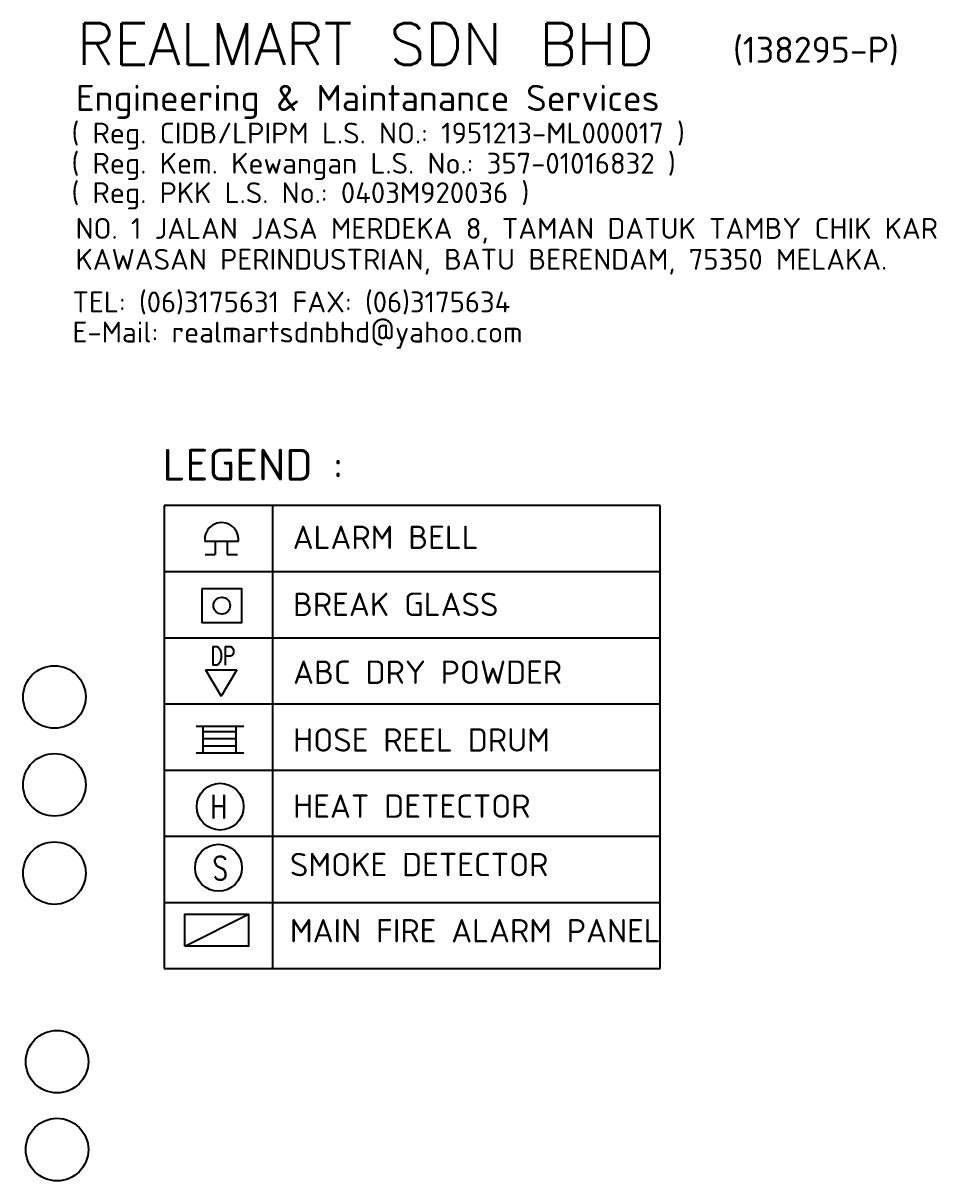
# Model space of a CAD drawing. Extents: x 134044 to 2458691, y -1196082 to 3409924.
# Drawn here: x 134275.6 to 134362.6, y 153961.5 to 154072.5 of the extents above; entities that cross this region are included whole.
import ezdxf
from ezdxf.enums import TextEntityAlignment as Align

# ---------------------------------------------------------------- set-up
doc = ezdxf.new("R2010")
doc.units = 0
doc.layers.get('0').update_dxf_attribs({"linetype": 'CONTINUOUS'})
for name, color, linetype in [('EXIST_ROAD', 6, 'CONTINUOUS'), ('FAPOINT', 1, 'CONTINUOUS'), ('FIRE', 160, 'CONTINUOUS'), ('NAMA_TEMPAT', 6, 'CONTINUOUS')]:
    doc.layers.add(name, color=color, linetype=linetype)
doc.styles.add('ISOC', font='isocpeur.ttf')
doc.styles.add('MTXPL_TIMES_NEW_ROMAN', font='txt.shx')
doc.styles.add('PLOT02__REVB$0$NARROW', font='SIMPLEX', dxfattribs={"width": 0.75})
doc.styles.add('TEXT', font='romans.shx', dxfattribs={"width": 0.8})

msp = doc.modelspace()

# ---------------------------------------------------------------- linework, layer by layer
at = {"color": 7, "linetype": 'BYBLOCK'}
for p, q in [((134336.737, 154026.289, 0.188), (134289.179, 154026.289, 0.188)), ((134289.179, 154026.289, 0.188), (134289.184, 153981.872, -0.707)), ((134336.74, 153981.872, 0.01), (134336.737, 154026.289, 0.176))]:
    msp.add_line(p, q, dxfattribs=at)
at = {"linetype": 'BYBLOCK'}
for p, q in [((134299.545, 154026.289, 0.06), (134299.553, 153981.872, -0.458)), ((134289.179, 154019.944, 0.06), (134336.738, 154019.944, 0.152)), ((134289.179, 154013.599, -0.068), (134336.738, 154013.599, 0.114)), ((134289.179, 154007.253, -0.196), (134336.738, 154007.253, 0.076)), ((134289.179, 154000.908, -0.323), (134336.739, 154000.908, 0.043)), ((134289.179, 153994.563, -0.451), (134336.739, 153994.563, 0)), ((134289.179, 153988.217, -0.579), (134336.739, 153988.217, -0.039)), ((134289.18, 153981.872, -0.546), (134336.74, 153981.872, -0.006))]:
    msp.add_line(p, q, dxfattribs=at)
at = {"color": 1, "linetype": 'BYBLOCK'}
msp.add_line((134291.14, 153984.027, 1.662), (134297.265, 153987.077, 1.662), dxfattribs=at)
msp.add_line((134291.14, 153984.027, 1.662), (134297.265, 153987.077, 1.662), dxfattribs=at)
for centre, radius in [((134278.649, 154007.916), 3), ((134278.649, 153999.486), 3), ((134278.649, 153991.02), 3), ((134294.378, 153991.533, 0.001), 2.25), ((134278.898, 153972.933), 3), ((134278.898, 153964.504), 3)]:
    msp.add_circle(centre, radius, dxfattribs=at)
at = {"color": 1}
msp.add_circle((134294.539, 153997.396, -0.47), 2.243, dxfattribs=at)
at = {"layer": 'FAPOINT', "color": 1, "linetype": 'BYBLOCK'}
for p, q in [((134293.052, 154022.861, 0.188), (134296.29, 154022.861, 0.188)), ((134294.065, 154022.861, 0.188), (134294.065, 154021.58, 0.188)), ((134295.221, 154022.861, 0.188), (134295.221, 154021.58, 0.188)), ((134293.095, 154021.58, 0.188), (134294.065, 154021.58, 0.188)), ((134295.221, 154021.58, 0.188), (134296.191, 154021.58, 0.188)), ((134292.234, 154005.131, 2973.78), (134296.806, 154005.131, 2973.78)), ((134292.915, 154002.548, 2973.78), (134292.915, 154005.131, 2973.78)), ((134296.067, 154002.548, 2973.78), (134296.067, 154005.131, 2973.78)), ((134292.915, 154004.601, 2973.78), (134296.067, 154004.601, 2973.78)), ((134292.915, 154003.935, 2973.78), (134296.067, 154003.935, 2973.78)), ((134292.234, 154002.548, 2973.78), (134296.806, 154002.548, 2973.78)), ((134292.915, 154003.214, 2973.78), (134296.067, 154003.214, 2973.78))]:
    msp.add_line(p, q, dxfattribs=at)
msp.add_lwpolyline([(134292.78, 154018.294), (134292.78, 154015.058), (134296.605, 154015.058), (134296.605, 154018.294)], close=True, dxfattribs=at)
msp.add_circle((134294.693, 154016.676, 0.188), 0.801, dxfattribs=at)
msp.add_arc((134294.671, 154023.026, 0.188), 1.619, 354.1719, 185.8281, dxfattribs=at)
at = {"layer": 'NAMA_TEMPAT', "color": 1, "linetype": 'BYBLOCK'}
for p, q in [((134293.139, 154010.524, 24608.526), (134294.639, 154007.985, 24608.526)), ((134293.139, 154010.524, 24608.526), (134296.139, 154010.524, 24608.526)), ((134296.139, 154010.524, 24608.526), (134294.639, 154007.985, 24608.526))]:
    msp.add_line(p, q, dxfattribs=at)
msp.add_lwpolyline([(134291.14, 153984.027), (134291.14, 153987.077), (134297.265, 153987.077), (134297.265, 153984.027)], close=True, dxfattribs=at)
msp.add_lwpolyline([(134291.14, 153984.027), (134291.14, 153987.077), (134297.265, 153987.077), (134297.265, 153984.027)], close=True, dxfattribs=at)

# ---------------------------------------------------------------- texts
at = {"color": 1, "style": 'MTXPL_TIMES_NEW_ROMAN'}
msp.add_text('REALMART SDN BHD', height=4, dxfattribs=at).set_placement((134280.805, 154068.548))
at = {"color": 1, "linetype": 'BYBLOCK', "style": 'PLOT02__REVB$0$NARROW', "width": 0.75}
for s, height, p in [('DP', 1.7647, (134293.599, 154010.979, 24608.526)), ('S', 2.255, (134293.819, 153990.363, 7592.523))]:
    msp.add_text(s, height=height, dxfattribs=at).set_placement(p)
at = {"layer": 'EXIST_ROAD', "color": 7, "style": 'ISOC'}
for s, height, p in [('(138295-P)', 2.5, (134343.71, 154068.744)), ('Engineering & Maintanance Services', 2.5, (134280.714, 154064.121)), ('NO. 1 JALAN JASA MERDEKA 8, TAMAN DATUK TAMBY CHIK KARIM,', 2, (134280.676, 154051.86)), ('KAWASAN PERINDUSTRIAN, BATU BERENDAM, 75350 MELAKA.', 2, (134280.676, 154048.896)), ('TEL: (06)3175631 FAX: (06)3175634', 2, (134280.376, 154044.807)), ('E-Mail: realmartsdnbhd@yahoo.com', 2, (134280.376, 154041.916))]:
    msp.add_text(s, height=height, dxfattribs=at).set_placement(p)
at = {"layer": 'EXIST_ROAD', "color": 1, "style": 'ISOC'}
for s, p in [('( Reg. CIDB/LPIPM L.S. NO.: 1951213-ML000017 )', (134280.285, 154061.005)), ('( Reg. Kem. Kewangan L.S. No.: 357-01016832 )', (134280.285, 154058.11)), ('( Reg. PKK L.S. No.: 0403M920036 )', (134280.281, 154055.286))]:
    msp.add_text(s, height=2, dxfattribs=at).set_placement(p)
at = {"layer": 'EXIST_ROAD', "color": 7, "linetype": 'BYBLOCK', "style": 'ISOC'}
msp.add_text('LEGEND :', height=3.0462, dxfattribs=at).set_placement((134297.677, 154028.67, 0.188), align=Align.CENTER)
for s, p in [('ALARM BELL', (134301.489, 154022.113, 0.153)), ('BREAK GLASS', (134301.525, 154015.684, 0.188)), ('ABC DRY POWDER', (134301.526, 154009.172, 0.188)), ('HOSE REEL DRUM', (134301.526, 154002.674, 0.316)), ('HEAT DETECTOR ', (134301.526, 153996.329, -0.47)), ('SMOKE DETECTOR', (134301.225, 153990.724, 1.545)), ('MAIN FIRE ALARM PANEL', (134301.226, 153984.379, 1.578))]:
    msp.add_text(s, height=2.2362, dxfattribs=at).set_placement(p)
at = {"layer": 'FIRE', "color": 1, "linetype": 'BYBLOCK', "style": 'TEXT', "width": 0.75}
msp.add_text('H', height=2.286, dxfattribs=at).set_placement((134293.613, 153996.256, 5.835))

doc.saveas('drawing.dxf')
